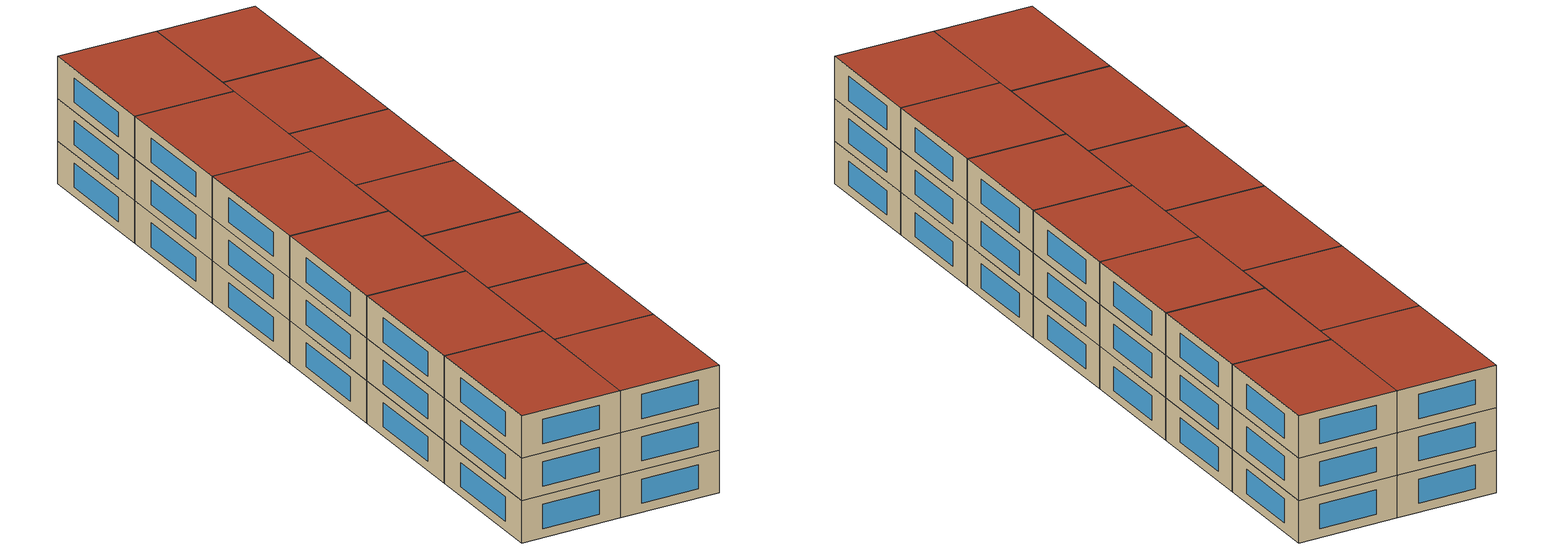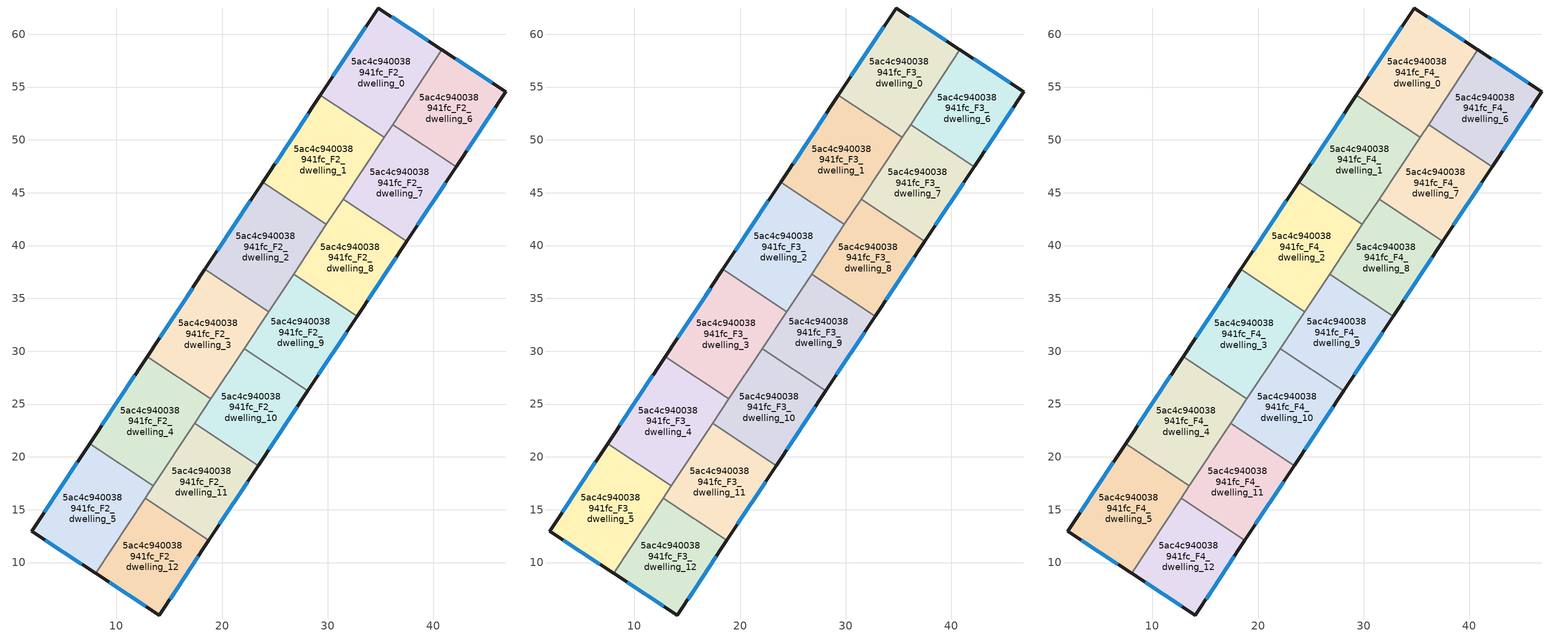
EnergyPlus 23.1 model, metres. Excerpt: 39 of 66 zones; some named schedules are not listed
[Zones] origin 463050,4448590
5ac4c940038941fc_F2_dwelling_0
 floor to 5ac4c940038941fc_F1_dwelling_0 (EU_floor_Construction): 40.8,58.51 35.33,50.25 29.3,54.24 34.76,62.48 z6
 wall outside (EU_wall_Construction): 40.8,58.51 34.76,62.48 29.3,54.24 z6:9
 wall to 5ac4c940038941fc_F2_dwelling_1 (EU_wall_Construction): 29.3,54.24 35.33,50.25 z6:9
 wall to 5ac4c940038941fc_F2_dwelling_6 (EU_wall_Construction): 36.13,51.45 40.8,58.51 z6:9
 wall to 5ac4c940038941fc_F2_dwelling_7 (EU_wall_Construction): 35.33,50.25 36.13,51.45 z6:9
 window (EU_Window_Construction): 33.59,60.71 30.47,56 / 39.51,59.36 36.05,61.63 z6.64:8.36
5ac4c940038941fc_F2_dwelling_1
 floor to 5ac4c940038941fc_F1_dwelling_1 (EU_floor_Construction): 35.33,50.25 29.87,42 23.84,45.99 29.3,54.24 z6
 wall outside (EU_wall_Construction): 29.3,54.24 23.84,45.99 z6:9
 wall to 5ac4c940038941fc_F2_dwelling_2 (EU_wall_Construction): 23.84,45.99 29.87,42 z6:9
 wall to 5ac4c940038941fc_F2_dwelling_7 (EU_wall_Construction): 31.45,44.38 35.33,50.25 z6:9
 wall to 5ac4c940038941fc_F2_dwelling_8 (EU_wall_Construction): 29.87,42 31.45,44.38 z6:9
 window (EU_Window_Construction): 28.13,52.47 25.01,47.76 z6.64:8.36
5ac4c940038941fc_F2_dwelling_10
 floor to 5ac4c940038941fc_F1_dwelling_10 (EU_floor_Construction): 28.11,26.24 23.43,19.17 17.4,23.16 22.08,30.23 z6
 wall outside (EU_wall_Construction): 23.43,19.17 28.11,26.24 z6:9
 wall to 5ac4c940038941fc_F2_dwelling_9 (EU_wall_Construction): 28.11,26.24 22.08,30.23 z6:9
 wall to 5ac4c940038941fc_F2_dwelling_11 (EU_wall_Construction): 17.4,23.16 23.43,19.17 z6:9
 wall to 5ac4c940038941fc_F2_dwelling_3 (EU_wall_Construction): 22.08,30.23 18.95,25.5 z6:9
 wall to 5ac4c940038941fc_F2_dwelling_4 (EU_wall_Construction): 18.95,25.5 17.4,23.16 z6:9
 window (EU_Window_Construction): 24.43,20.68 27.11,24.73 z6.64:8.36
5ac4c940038941fc_F2_dwelling_11
 floor to 5ac4c940038941fc_F1_dwelling_11 (EU_floor_Construction): 23.43,19.17 18.75,12.1 12.72,16.09 17.4,23.16 z6
 wall outside (EU_wall_Construction): 18.75,12.1 23.43,19.17 z6:9
 wall to 5ac4c940038941fc_F2_dwelling_12 (EU_wall_Construction): 12.72,16.09 18.75,12.1 z6:9
 wall to 5ac4c940038941fc_F2_dwelling_4 (EU_wall_Construction): 17.4,23.16 13.48,17.25 z6:9
 wall to 5ac4c940038941fc_F2_dwelling_5 (EU_wall_Construction): 13.48,17.25 12.72,16.09 z6:9
 window (EU_Window_Construction): 19.75,13.61 22.43,17.65 z6.64:8.36
5ac4c940038941fc_F2_dwelling_12
 floor to 5ac4c940038941fc_F1_dwelling_12 (EU_floor_Construction): 18.75,12.1 14.08,5.04 8.03,9.01 12.72,16.09 z6
 wall outside (EU_wall_Construction): 8.03,9.01 14.08,5.04 18.75,12.1 z6:9
 wall to 5ac4c940038941fc_F2_dwelling_5 (EU_wall_Construction): 12.72,16.09 8.03,9.01 z6:9
 window (EU_Window_Construction): 15.08,6.55 17.75,10.58 / 9.33,8.16 12.78,5.89 z6.64:8.36
5ac4c940038941fc_F2_dwelling_2
 floor to 5ac4c940038941fc_F1_dwelling_2 (EU_floor_Construction): 29.87,42 24.41,33.75 18.38,37.74 23.84,45.99 z6
 wall outside (EU_wall_Construction): 23.84,45.99 18.38,37.74 z6:9
 wall to 5ac4c940038941fc_F2_dwelling_3 (EU_wall_Construction): 18.38,37.74 24.41,33.75 z6:9
 wall to 5ac4c940038941fc_F2_dwelling_8 (EU_wall_Construction): 26.76,37.3 29.87,42 z6:9
 wall to 5ac4c940038941fc_F2_dwelling_9 (EU_wall_Construction): 24.41,33.75 26.76,37.3 z6:9
 window (EU_Window_Construction): 22.67,44.22 19.55,39.51 z6.64:8.36
5ac4c940038941fc_F2_dwelling_3
 floor to 5ac4c940038941fc_F1_dwelling_3 (EU_floor_Construction): 24.41,33.75 18.95,25.5 12.92,29.49 18.38,37.74 z6
 wall outside (EU_wall_Construction): 18.38,37.74 12.92,29.49 z6:9
 wall to 5ac4c940038941fc_F2_dwelling_4 (EU_wall_Construction): 12.92,29.49 18.95,25.5 z6:9
 wall to 5ac4c940038941fc_F2_dwelling_9 (EU_wall_Construction): 22.08,30.23 24.41,33.75 z6:9
 window (EU_Window_Construction): 17.21,35.97 14.09,31.26 z6.64:8.36
5ac4c940038941fc_F2_dwelling_4
 floor to 5ac4c940038941fc_F1_dwelling_4 (EU_floor_Construction): 18.95,25.5 13.48,17.25 7.45,21.24 12.92,29.49 z6
 wall outside (EU_wall_Construction): 12.92,29.49 7.45,21.24 z6:9
 wall to 5ac4c940038941fc_F2_dwelling_5 (EU_wall_Construction): 7.45,21.24 13.48,17.25 z6:9
 window (EU_Window_Construction): 11.75,27.72 8.62,23.01 z6.64:8.36
5ac4c940038941fc_F2_dwelling_5
 floor to 5ac4c940038941fc_F1_dwelling_5 (EU_floor_Construction): 13.48,17.25 8.03,9.01 1.98,12.98 7.45,21.24 z6
 wall outside (EU_wall_Construction): 7.45,21.24 1.98,12.98 8.03,9.01 z6:9
 window (EU_Window_Construction): 3.28,12.13 6.74,9.86 / 6.28,19.47 3.16,14.75 z6.64:8.36
5ac4c940038941fc_F2_dwelling_6
 floor to 5ac4c940038941fc_F1_dwelling_6 (EU_floor_Construction): 46.85,54.54 42.16,47.46 36.13,51.45 40.8,58.51 z6
 wall outside (EU_wall_Construction): 42.16,47.46 46.85,54.54 40.8,58.51 z6:9
 wall to 5ac4c940038941fc_F2_dwelling_7 (EU_wall_Construction): 36.13,51.45 42.16,47.46 z6:9
 window (EU_Window_Construction): 45.55,55.39 42.1,57.66 / 43.16,48.97 45.84,53.02 z6.64:8.36
5ac4c940038941fc_F2_dwelling_7
 floor to 5ac4c940038941fc_F1_dwelling_7 (EU_floor_Construction): 42.16,47.46 37.48,40.38 31.45,44.38 36.13,51.45 z6
 wall outside (EU_wall_Construction): 37.48,40.38 42.16,47.46 z6:9
 wall to 5ac4c940038941fc_F2_dwelling_8 (EU_wall_Construction): 31.45,44.38 37.48,40.38 z6:9
 window (EU_Window_Construction): 38.48,41.9 41.16,45.94 z6.64:8.36
5ac4c940038941fc_F2_dwelling_8
 floor to 5ac4c940038941fc_F1_dwelling_8 (EU_floor_Construction): 37.48,40.38 32.79,33.31 26.76,37.3 31.45,44.38 z6
 wall outside (EU_wall_Construction): 32.79,33.31 37.48,40.38 z6:9
 wall to 5ac4c940038941fc_F2_dwelling_9 (EU_wall_Construction): 26.76,37.3 32.79,33.31 z6:9
 window (EU_Window_Construction): 33.8,34.83 36.47,38.87 z6.64:8.36
5ac4c940038941fc_F2_dwelling_9
 floor to 5ac4c940038941fc_F1_dwelling_9 (EU_floor_Construction): 32.79,33.31 28.11,26.24 22.08,30.23 26.76,37.3 z6
 wall outside (EU_wall_Construction): 28.11,26.24 32.79,33.31 z6:9
 window (EU_Window_Construction): 29.12,27.75 31.79,31.8 z6.64:8.36
5ac4c940038941fc_F3_dwelling_0
 floor to 5ac4c940038941fc_F2_dwelling_0 (EU_floor_Construction): 40.8,58.51 35.33,50.25 29.3,54.24 34.76,62.48 z9
 wall outside (EU_wall_Construction): 40.8,58.51 34.76,62.48 29.3,54.24 z9:12
 wall to 5ac4c940038941fc_F3_dwelling_1 (EU_wall_Construction): 29.3,54.24 35.33,50.25 z9:12
 wall to 5ac4c940038941fc_F3_dwelling_6 (EU_wall_Construction): 36.13,51.45 40.8,58.51 z9:12
 wall to 5ac4c940038941fc_F3_dwelling_7 (EU_wall_Construction): 35.33,50.25 36.13,51.45 z9:12
 window (EU_Window_Construction): 33.59,60.71 30.47,56 / 39.51,59.36 36.05,61.63 z9.64:11.36
5ac4c940038941fc_F3_dwelling_1
 floor to 5ac4c940038941fc_F2_dwelling_1 (EU_floor_Construction): 35.33,50.25 29.87,42 23.84,45.99 29.3,54.24 z9
 wall outside (EU_wall_Construction): 29.3,54.24 23.84,45.99 z9:12
 wall to 5ac4c940038941fc_F3_dwelling_2 (EU_wall_Construction): 23.84,45.99 29.87,42 z9:12
 wall to 5ac4c940038941fc_F3_dwelling_7 (EU_wall_Construction): 31.45,44.38 35.33,50.25 z9:12
 wall to 5ac4c940038941fc_F3_dwelling_8 (EU_wall_Construction): 29.87,42 31.45,44.38 z9:12
 window (EU_Window_Construction): 28.13,52.47 25.01,47.76 z9.64:11.36
5ac4c940038941fc_F3_dwelling_10
 floor to 5ac4c940038941fc_F2_dwelling_10 (EU_floor_Construction): 28.11,26.24 23.43,19.17 17.4,23.16 22.08,30.23 z9
 wall outside (EU_wall_Construction): 23.43,19.17 28.11,26.24 z9:12
 wall to 5ac4c940038941fc_F3_dwelling_9 (EU_wall_Construction): 28.11,26.24 22.08,30.23 z9:12
 wall to 5ac4c940038941fc_F3_dwelling_11 (EU_wall_Construction): 17.4,23.16 23.43,19.17 z9:12
 wall to 5ac4c940038941fc_F3_dwelling_3 (EU_wall_Construction): 22.08,30.23 18.95,25.5 z9:12
 wall to 5ac4c940038941fc_F3_dwelling_4 (EU_wall_Construction): 18.95,25.5 17.4,23.16 z9:12
 window (EU_Window_Construction): 24.43,20.68 27.11,24.73 z9.64:11.36
5ac4c940038941fc_F3_dwelling_11
 floor to 5ac4c940038941fc_F2_dwelling_11 (EU_floor_Construction): 23.43,19.17 18.75,12.1 12.72,16.09 17.4,23.16 z9
 wall outside (EU_wall_Construction): 18.75,12.1 23.43,19.17 z9:12
 wall to 5ac4c940038941fc_F3_dwelling_12 (EU_wall_Construction): 12.72,16.09 18.75,12.1 z9:12
 wall to 5ac4c940038941fc_F3_dwelling_4 (EU_wall_Construction): 17.4,23.16 13.48,17.25 z9:12
 wall to 5ac4c940038941fc_F3_dwelling_5 (EU_wall_Construction): 13.48,17.25 12.72,16.09 z9:12
 window (EU_Window_Construction): 19.75,13.61 22.43,17.65 z9.64:11.36
5ac4c940038941fc_F3_dwelling_12
 floor to 5ac4c940038941fc_F2_dwelling_12 (EU_floor_Construction): 18.75,12.1 14.08,5.04 8.03,9.01 12.72,16.09 z9
 wall outside (EU_wall_Construction): 8.03,9.01 14.08,5.04 18.75,12.1 z9:12
 wall to 5ac4c940038941fc_F3_dwelling_5 (EU_wall_Construction): 12.72,16.09 8.03,9.01 z9:12
 window (EU_Window_Construction): 15.08,6.55 17.75,10.58 / 9.33,8.16 12.78,5.89 z9.64:11.36
5ac4c940038941fc_F3_dwelling_2
 floor to 5ac4c940038941fc_F2_dwelling_2 (EU_floor_Construction): 29.87,42 24.41,33.75 18.38,37.74 23.84,45.99 z9
 wall outside (EU_wall_Construction): 23.84,45.99 18.38,37.74 z9:12
 wall to 5ac4c940038941fc_F3_dwelling_3 (EU_wall_Construction): 18.38,37.74 24.41,33.75 z9:12
 wall to 5ac4c940038941fc_F3_dwelling_8 (EU_wall_Construction): 26.76,37.3 29.87,42 z9:12
 wall to 5ac4c940038941fc_F3_dwelling_9 (EU_wall_Construction): 24.41,33.75 26.76,37.3 z9:12
 window (EU_Window_Construction): 22.67,44.22 19.55,39.51 z9.64:11.36
5ac4c940038941fc_F3_dwelling_3
 floor to 5ac4c940038941fc_F2_dwelling_3 (EU_floor_Construction): 24.41,33.75 18.95,25.5 12.92,29.49 18.38,37.74 z9
 wall outside (EU_wall_Construction): 18.38,37.74 12.92,29.49 z9:12
 wall to 5ac4c940038941fc_F3_dwelling_4 (EU_wall_Construction): 12.92,29.49 18.95,25.5 z9:12
 wall to 5ac4c940038941fc_F3_dwelling_9 (EU_wall_Construction): 22.08,30.23 24.41,33.75 z9:12
 window (EU_Window_Construction): 17.21,35.97 14.09,31.26 z9.64:11.36
5ac4c940038941fc_F3_dwelling_4
 floor to 5ac4c940038941fc_F2_dwelling_4 (EU_floor_Construction): 18.95,25.5 13.48,17.25 7.45,21.24 12.92,29.49 z9
 wall outside (EU_wall_Construction): 12.92,29.49 7.45,21.24 z9:12
 wall to 5ac4c940038941fc_F3_dwelling_5 (EU_wall_Construction): 7.45,21.24 13.48,17.25 z9:12
 window (EU_Window_Construction): 11.75,27.72 8.62,23.01 z9.64:11.36
5ac4c940038941fc_F3_dwelling_5
 floor to 5ac4c940038941fc_F2_dwelling_5 (EU_floor_Construction): 13.48,17.25 8.03,9.01 1.98,12.98 7.45,21.24 z9
 wall outside (EU_wall_Construction): 7.45,21.24 1.98,12.98 8.03,9.01 z9:12
 window (EU_Window_Construction): 3.28,12.13 6.74,9.86 / 6.28,19.47 3.16,14.75 z9.64:11.36
5ac4c940038941fc_F3_dwelling_6
 floor to 5ac4c940038941fc_F2_dwelling_6 (EU_floor_Construction): 46.85,54.54 42.16,47.46 36.13,51.45 40.8,58.51 z9
 wall outside (EU_wall_Construction): 42.16,47.46 46.85,54.54 40.8,58.51 z9:12
 wall to 5ac4c940038941fc_F3_dwelling_7 (EU_wall_Construction): 36.13,51.45 42.16,47.46 z9:12
 window (EU_Window_Construction): 45.55,55.39 42.1,57.66 / 43.16,48.97 45.84,53.02 z9.64:11.36
5ac4c940038941fc_F3_dwelling_7
 floor to 5ac4c940038941fc_F2_dwelling_7 (EU_floor_Construction): 42.16,47.46 37.48,40.38 31.45,44.38 36.13,51.45 z9
 wall outside (EU_wall_Construction): 37.48,40.38 42.16,47.46 z9:12
 wall to 5ac4c940038941fc_F3_dwelling_8 (EU_wall_Construction): 31.45,44.38 37.48,40.38 z9:12
 window (EU_Window_Construction): 38.48,41.9 41.16,45.94 z9.64:11.36
5ac4c940038941fc_F3_dwelling_8
 floor to 5ac4c940038941fc_F2_dwelling_8 (EU_floor_Construction): 37.48,40.38 32.79,33.31 26.76,37.3 31.45,44.38 z9
 wall outside (EU_wall_Construction): 32.79,33.31 37.48,40.38 z9:12
 wall to 5ac4c940038941fc_F3_dwelling_9 (EU_wall_Construction): 26.76,37.3 32.79,33.31 z9:12
 window (EU_Window_Construction): 33.8,34.83 36.47,38.87 z9.64:11.36
5ac4c940038941fc_F3_dwelling_9
 floor to 5ac4c940038941fc_F2_dwelling_9 (EU_floor_Construction): 32.79,33.31 28.11,26.24 22.08,30.23 26.76,37.3 z9
 wall outside (EU_wall_Construction): 28.11,26.24 32.79,33.31 z9:12
 window (EU_Window_Construction): 29.12,27.75 31.79,31.8 z9.64:11.36
5ac4c940038941fc_F4_dwelling_0
 floor to 5ac4c940038941fc_F3_dwelling_0 (EU_floor_Construction): 40.8,58.51 35.33,50.25 29.3,54.24 34.76,62.48 z12
 wall outside (EU_wall_Construction): 40.8,58.51 34.76,62.48 29.3,54.24 z12:15
 wall to 5ac4c940038941fc_F4_dwelling_1 (EU_wall_Construction): 29.3,54.24 35.33,50.25 z12:15
 wall to 5ac4c940038941fc_F4_dwelling_6 (EU_wall_Construction): 36.13,51.45 40.8,58.51 z12:15
 wall to 5ac4c940038941fc_F4_dwelling_7 (EU_wall_Construction): 35.33,50.25 36.13,51.45 z12:15
 window (EU_Window_Construction): 33.59,60.71 30.47,56 / 39.51,59.36 36.05,61.63 z12.64:14.36
 roof outside (EU_roof_Construction): 35.33,50.25 40.8,58.51 34.76,62.48 29.3,54.24 z15
5ac4c940038941fc_F4_dwelling_1
 floor to 5ac4c940038941fc_F3_dwelling_1 (EU_floor_Construction): 35.33,50.25 29.87,42 23.84,45.99 29.3,54.24 z12
 wall outside (EU_wall_Construction): 29.3,54.24 23.84,45.99 z12:15
 wall to 5ac4c940038941fc_F4_dwelling_2 (EU_wall_Construction): 23.84,45.99 29.87,42 z12:15
 wall to 5ac4c940038941fc_F4_dwelling_7 (EU_wall_Construction): 31.45,44.38 35.33,50.25 z12:15
 wall to 5ac4c940038941fc_F4_dwelling_8 (EU_wall_Construction): 29.87,42 31.45,44.38 z12:15
 window (EU_Window_Construction): 28.13,52.47 25.01,47.76 z12.64:14.36
 roof outside (EU_roof_Construction): 29.87,42 35.33,50.25 29.3,54.24 23.84,45.99 z15
5ac4c940038941fc_F4_dwelling_10
 floor to 5ac4c940038941fc_F3_dwelling_10 (EU_floor_Construction): 28.11,26.24 23.43,19.17 17.4,23.16 22.08,30.23 z12
 wall outside (EU_wall_Construction): 23.43,19.17 28.11,26.24 z12:15
 wall to 5ac4c940038941fc_F4_dwelling_9 (EU_wall_Construction): 28.11,26.24 22.08,30.23 z12:15
 wall to 5ac4c940038941fc_F4_dwelling_11 (EU_wall_Construction): 17.4,23.16 23.43,19.17 z12:15
 wall to 5ac4c940038941fc_F4_dwelling_3 (EU_wall_Construction): 22.08,30.23 18.95,25.5 z12:15
 wall to 5ac4c940038941fc_F4_dwelling_4 (EU_wall_Construction): 18.95,25.5 17.4,23.16 z12:15
 window (EU_Window_Construction): 24.43,20.68 27.11,24.73 z12.64:14.36
 roof outside (EU_roof_Construction): 23.43,19.17 28.11,26.24 22.08,30.23 17.4,23.16 z15
5ac4c940038941fc_F4_dwelling_11
 floor to 5ac4c940038941fc_F3_dwelling_11 (EU_floor_Construction): 23.43,19.17 18.75,12.1 12.72,16.09 17.4,23.16 z12
 wall outside (EU_wall_Construction): 18.75,12.1 23.43,19.17 z12:15
 wall to 5ac4c940038941fc_F4_dwelling_12 (EU_wall_Construction): 12.72,16.09 18.75,12.1 z12:15
 wall to 5ac4c940038941fc_F4_dwelling_4 (EU_wall_Construction): 17.4,23.16 13.48,17.25 z12:15
 wall to 5ac4c940038941fc_F4_dwelling_5 (EU_wall_Construction): 13.48,17.25 12.72,16.09 z12:15
 window (EU_Window_Construction): 19.75,13.61 22.43,17.65 z12.64:14.36
 roof outside (EU_roof_Construction): 18.75,12.1 23.43,19.17 17.4,23.16 12.72,16.09 z15
5ac4c940038941fc_F4_dwelling_12
 floor to 5ac4c940038941fc_F3_dwelling_12 (EU_floor_Construction): 18.75,12.1 14.08,5.04 8.03,9.01 12.72,16.09 z12
 wall outside (EU_wall_Construction): 8.03,9.01 14.08,5.04 18.75,12.1 z12:15
 wall to 5ac4c940038941fc_F4_dwelling_5 (EU_wall_Construction): 12.72,16.09 8.03,9.01 z12:15
 window (EU_Window_Construction): 15.08,6.55 17.75,10.58 / 9.33,8.16 12.78,5.89 z12.64:14.36
 roof outside (EU_roof_Construction): 14.08,5.04 18.75,12.1 12.72,16.09 8.03,9.01 z15
5ac4c940038941fc_F4_dwelling_2
 floor to 5ac4c940038941fc_F3_dwelling_2 (EU_floor_Construction): 29.87,42 24.41,33.75 18.38,37.74 23.84,45.99 z12
 wall outside (EU_wall_Construction): 23.84,45.99 18.38,37.74 z12:15
 wall to 5ac4c940038941fc_F4_dwelling_3 (EU_wall_Construction): 18.38,37.74 24.41,33.75 z12:15
 wall to 5ac4c940038941fc_F4_dwelling_8 (EU_wall_Construction): 26.76,37.3 29.87,42 z12:15
 wall to 5ac4c940038941fc_F4_dwelling_9 (EU_wall_Construction): 24.41,33.75 26.76,37.3 z12:15
 window (EU_Window_Construction): 22.67,44.22 19.55,39.51 z12.64:14.36
 roof outside (EU_roof_Construction): 24.41,33.75 29.87,42 23.84,45.99 18.38,37.74 z15
5ac4c940038941fc_F4_dwelling_3
 floor to 5ac4c940038941fc_F3_dwelling_3 (EU_floor_Construction): 24.41,33.75 18.95,25.5 12.92,29.49 18.38,37.74 z12
 wall outside (EU_wall_Construction): 18.38,37.74 12.92,29.49 z12:15
 wall to 5ac4c940038941fc_F4_dwelling_4 (EU_wall_Construction): 12.92,29.49 18.95,25.5 z12:15
 wall to 5ac4c940038941fc_F4_dwelling_9 (EU_wall_Construction): 22.08,30.23 24.41,33.75 z12:15
 window (EU_Window_Construction): 17.21,35.97 14.09,31.26 z12.64:14.36
 roof outside (EU_roof_Construction): 18.95,25.5 24.41,33.75 18.38,37.74 12.92,29.49 z15
5ac4c940038941fc_F4_dwelling_4
 floor to 5ac4c940038941fc_F3_dwelling_4 (EU_floor_Construction): 18.95,25.5 13.48,17.25 7.45,21.24 12.92,29.49 z12
 wall outside (EU_wall_Construction): 12.92,29.49 7.45,21.24 z12:15
 wall to 5ac4c940038941fc_F4_dwelling_5 (EU_wall_Construction): 7.45,21.24 13.48,17.25 z12:15
 window (EU_Window_Construction): 11.75,27.72 8.62,23.01 z12.64:14.36
 roof outside (EU_roof_Construction): 13.48,17.25 18.95,25.5 12.92,29.49 7.45,21.24 z15
5ac4c940038941fc_F4_dwelling_5
 floor to 5ac4c940038941fc_F3_dwelling_5 (EU_floor_Construction): 13.48,17.25 8.03,9.01 1.98,12.98 7.45,21.24 z12
 wall outside (EU_wall_Construction): 7.45,21.24 1.98,12.98 8.03,9.01 z12:15
 window (EU_Window_Construction): 3.28,12.13 6.74,9.86 / 6.28,19.47 3.16,14.75 z12.64:14.36
 roof outside (EU_roof_Construction): 8.03,9.01 13.48,17.25 7.45,21.24 1.98,12.98 z15
5ac4c940038941fc_F4_dwelling_6
 floor to 5ac4c940038941fc_F3_dwelling_6 (EU_floor_Construction): 46.85,54.54 42.16,47.46 36.13,51.45 40.8,58.51 z12
 wall outside (EU_wall_Construction): 42.16,47.46 46.85,54.54 40.8,58.51 z12:15
 wall to 5ac4c940038941fc_F4_dwelling_7 (EU_wall_Construction): 36.13,51.45 42.16,47.46 z12:15
 window (EU_Window_Construction): 45.55,55.39 42.1,57.66 / 43.16,48.97 45.84,53.02 z12.64:14.36
 roof outside (EU_roof_Construction): 42.16,47.46 46.85,54.54 40.8,58.51 36.13,51.45 z15
5ac4c940038941fc_F4_dwelling_7
 floor to 5ac4c940038941fc_F3_dwelling_7 (EU_floor_Construction): 42.16,47.46 37.48,40.38 31.45,44.38 36.13,51.45 z12
 wall outside (EU_wall_Construction): 37.48,40.38 42.16,47.46 z12:15
 wall to 5ac4c940038941fc_F4_dwelling_8 (EU_wall_Construction): 31.45,44.38 37.48,40.38 z12:15
 window (EU_Window_Construction): 38.48,41.9 41.16,45.94 z12.64:14.36
 roof outside (EU_roof_Construction): 37.48,40.38 42.16,47.46 36.13,51.45 31.45,44.38 z15
5ac4c940038941fc_F4_dwelling_8
 floor to 5ac4c940038941fc_F3_dwelling_8 (EU_floor_Construction): 37.48,40.38 32.79,33.31 26.76,37.3 31.45,44.38 z12
 wall outside (EU_wall_Construction): 32.79,33.31 37.48,40.38 z12:15
 wall to 5ac4c940038941fc_F4_dwelling_9 (EU_wall_Construction): 26.76,37.3 32.79,33.31 z12:15
 window (EU_Window_Construction): 33.8,34.83 36.47,38.87 z12.64:14.36
 roof outside (EU_roof_Construction): 32.79,33.31 37.48,40.38 31.45,44.38 26.76,37.3 z15
5ac4c940038941fc_F4_dwelling_9
 floor to 5ac4c940038941fc_F3_dwelling_9 (EU_floor_Construction): 32.79,33.31 28.11,26.24 22.08,30.23 26.76,37.3 z12
 wall outside (EU_wall_Construction): 28.11,26.24 32.79,33.31 z12:15
 window (EU_Window_Construction): 29.12,27.75 31.79,31.8 z12.64:14.36
 roof outside (EU_roof_Construction): 28.11,26.24 32.79,33.31 26.76,37.3 22.08,30.23 z15
[Building]
EU S2 Campaign: North Axis=0; Terrain=City; Solar Distribution=FullExterior
[Site:Location]
Yerevan-Zvartnots.Intl.AP: Latitude=40.15; Longitude=44.383; Time Zone=4; Elevation=854
[SizingPeriod:WeatherFileDays]
AnnualSizingPeriod: Begin Month=1; Begin Day of Month=1; End Month=12; End Day of Month=31; Day of Week for Start Day=Monday; Use Weather File Daylight Saving Period=No; Use Weather File Rain and Snow Indicators=No
[MATERIAL]
EU_InternalMass_Material: Roughness=MediumRough; Thickness=0.1; Conductivity=1; Density=1800; Specific Heat=900; Thermal Absorptance=0.9; Solar Absorptance=0.7; Visible Absorptance=0.7
[MATERIAL:NOMASS] Roughness=MediumRough; Thermal Absorptance=0.9; Solar Absorptance=0.7; Visible Absorptance=0.7
Name | Thermal Resistance
EU_wall_NoMass | 1.05043
EU_roof_NoMass | 1.45357
EU_floor_NoMass | 0.478065
[WINDOWMATERIAL:SIMPLEGLAZINGSYSTEM]
EU_Window_SimpleGlazing: UFactor=2.5566; Solar Heat Gain Coefficient=0.75; Visible Transmittance=0.75
[CONSTRUCTION]
EU_wall_Construction: EU_wall_NoMass
EU_roof_Construction: EU_roof_NoMass
EU_floor_Construction: EU_floor_NoMass
EU_Window_Construction: EU_Window_SimpleGlazing
EU_InternalMass_Construction: EU_InternalMass_Material
[ZONE] Type=1; Multiplier=1; Ceiling Height=autocalculate; Floor Area=autocalculate; Part of Total Floor Area=Yes
Name | Volume
5ac4c940038941fc_F2_dwelling_0; 5ac4c940038941fc_F3_dwelling_0; 5ac4c940038941fc_F4_dwelling_0; 5ac4c940038941fc_F2_dwelling_1; 5ac4c940038941fc_F3_dwelling_1; 5ac4c940038941fc_F4_dwelling_1; 5ac4c940038941fc_F2_dwelling_4; 5ac4c940038941fc_F3_dwelling_4; 5ac4c940038941fc_F4_dwelling_4 | 214.68
5ac4c940038941fc_F2_dwelling_10; 5ac4c940038941fc_F3_dwelling_10; 5ac4c940038941fc_F4_dwelling_10 | 184.028
5ac4c940038941fc_F2_dwelling_11; 5ac4c940038941fc_F3_dwelling_11; 5ac4c940038941fc_F4_dwelling_11 | 184.026
5ac4c940038941fc_F2_dwelling_12; 5ac4c940038941fc_F3_dwelling_12; 5ac4c940038941fc_F4_dwelling_12; 5ac4c940038941fc_F2_dwelling_7; 5ac4c940038941fc_F3_dwelling_7; 5ac4c940038941fc_F4_dwelling_7 | 184.027
5ac4c940038941fc_F2_dwelling_2; 5ac4c940038941fc_F3_dwelling_2; 5ac4c940038941fc_F4_dwelling_2 | 214.681
5ac4c940038941fc_F2_dwelling_3; 5ac4c940038941fc_F3_dwelling_3; 5ac4c940038941fc_F4_dwelling_3 | 214.668
5ac4c940038941fc_F2_dwelling_5; 5ac4c940038941fc_F3_dwelling_5; 5ac4c940038941fc_F4_dwelling_5 | 214.679
5ac4c940038941fc_F2_dwelling_6; 5ac4c940038941fc_F3_dwelling_6; 5ac4c940038941fc_F4_dwelling_6 | 184.004
5ac4c940038941fc_F2_dwelling_8; 5ac4c940038941fc_F3_dwelling_8; 5ac4c940038941fc_F4_dwelling_8 | 184.021
5ac4c940038941fc_F2_dwelling_9; 5ac4c940038941fc_F3_dwelling_9; 5ac4c940038941fc_F4_dwelling_9 | 184.046
[INTERNALMASS] Construction=EU_InternalMass_Construction
Name | Zone or ZoneList | Surface Area
5ac4c940038941fc_F2_dwelling_0_EU_InternalMass | 5ac4c940038941fc_F2_dwelling_0 | 71.5599
5ac4c940038941fc_F2_dwelling_1_EU_InternalMass | 5ac4c940038941fc_F2_dwelling_1 | 71.5601
5ac4c940038941fc_F2_dwelling_2_EU_InternalMass | 5ac4c940038941fc_F2_dwelling_2 | 71.5601
5ac4c940038941fc_F2_dwelling_3_EU_InternalMass | 5ac4c940038941fc_F2_dwelling_3 | 71.5561
5ac4c940038941fc_F2_dwelling_4_EU_InternalMass | 5ac4c940038941fc_F2_dwelling_4 | 71.5601
5ac4c940038941fc_F2_dwelling_5_EU_InternalMass | 5ac4c940038941fc_F2_dwelling_5 | 71.5599
5ac4c940038941fc_F2_dwelling_6_EU_InternalMass | 5ac4c940038941fc_F2_dwelling_6 | 61.3346
5ac4c940038941fc_F2_dwelling_7_EU_InternalMass | 5ac4c940038941fc_F2_dwelling_7 | 61.3425
5ac4c940038941fc_F2_dwelling_8_EU_InternalMass | 5ac4c940038941fc_F2_dwelling_8 | 61.3404
5ac4c940038941fc_F2_dwelling_9_EU_InternalMass | 5ac4c940038941fc_F2_dwelling_9 | 61.3487
5ac4c940038941fc_F2_dwelling_10_EU_InternalMass | 5ac4c940038941fc_F2_dwelling_10 | 61.3426
5ac4c940038941fc_F2_dwelling_11_EU_InternalMass | 5ac4c940038941fc_F2_dwelling_11 | 61.342
5ac4c940038941fc_F2_dwelling_12_EU_InternalMass | 5ac4c940038941fc_F2_dwelling_12 | 61.3422
5ac4c940038941fc_F3_dwelling_0_EU_InternalMass | 5ac4c940038941fc_F3_dwelling_0 | 71.5599
5ac4c940038941fc_F3_dwelling_1_EU_InternalMass | 5ac4c940038941fc_F3_dwelling_1 | 71.5601
5ac4c940038941fc_F3_dwelling_2_EU_InternalMass | 5ac4c940038941fc_F3_dwelling_2 | 71.5601
5ac4c940038941fc_F3_dwelling_3_EU_InternalMass | 5ac4c940038941fc_F3_dwelling_3 | 71.5561
5ac4c940038941fc_F3_dwelling_4_EU_InternalMass | 5ac4c940038941fc_F3_dwelling_4 | 71.5601
5ac4c940038941fc_F3_dwelling_5_EU_InternalMass | 5ac4c940038941fc_F3_dwelling_5 | 71.5599
5ac4c940038941fc_F3_dwelling_6_EU_InternalMass | 5ac4c940038941fc_F3_dwelling_6 | 61.3346
5ac4c940038941fc_F3_dwelling_7_EU_InternalMass | 5ac4c940038941fc_F3_dwelling_7 | 61.3425
5ac4c940038941fc_F3_dwelling_8_EU_InternalMass | 5ac4c940038941fc_F3_dwelling_8 | 61.3404
5ac4c940038941fc_F3_dwelling_9_EU_InternalMass | 5ac4c940038941fc_F3_dwelling_9 | 61.3487
5ac4c940038941fc_F3_dwelling_10_EU_InternalMass | 5ac4c940038941fc_F3_dwelling_10 | 61.3426
5ac4c940038941fc_F3_dwelling_11_EU_InternalMass | 5ac4c940038941fc_F3_dwelling_11 | 61.342
5ac4c940038941fc_F3_dwelling_12_EU_InternalMass | 5ac4c940038941fc_F3_dwelling_12 | 61.3422
5ac4c940038941fc_F4_dwelling_0_EU_InternalMass | 5ac4c940038941fc_F4_dwelling_0 | 71.5599
5ac4c940038941fc_F4_dwelling_1_EU_InternalMass | 5ac4c940038941fc_F4_dwelling_1 | 71.5601
5ac4c940038941fc_F4_dwelling_2_EU_InternalMass | 5ac4c940038941fc_F4_dwelling_2 | 71.5601
5ac4c940038941fc_F4_dwelling_3_EU_InternalMass | 5ac4c940038941fc_F4_dwelling_3 | 71.5561
5ac4c940038941fc_F4_dwelling_4_EU_InternalMass | 5ac4c940038941fc_F4_dwelling_4 | 71.5601
5ac4c940038941fc_F4_dwelling_5_EU_InternalMass | 5ac4c940038941fc_F4_dwelling_5 | 71.5599
5ac4c940038941fc_F4_dwelling_6_EU_InternalMass | 5ac4c940038941fc_F4_dwelling_6 | 61.3346
5ac4c940038941fc_F4_dwelling_7_EU_InternalMass | 5ac4c940038941fc_F4_dwelling_7 | 61.3425
5ac4c940038941fc_F4_dwelling_8_EU_InternalMass | 5ac4c940038941fc_F4_dwelling_8 | 61.3404
5ac4c940038941fc_F4_dwelling_9_EU_InternalMass | 5ac4c940038941fc_F4_dwelling_9 | 61.3487
5ac4c940038941fc_F4_dwelling_10_EU_InternalMass | 5ac4c940038941fc_F4_dwelling_10 | 61.3426
5ac4c940038941fc_F4_dwelling_11_EU_InternalMass | 5ac4c940038941fc_F4_dwelling_11 | 61.342
5ac4c940038941fc_F4_dwelling_12_EU_InternalMass | 5ac4c940038941fc_F4_dwelling_12 | 61.3422
[OTHEREQUIPMENT] Fuel Type=Electricity; Design Level Calculation Method=Watts/Area; Power per Zone Floor Area=1; Fraction Latent=0; Fraction Radiant=0; Fraction Lost=0; Carbon Dioxide Generation Rate=0; EndUse Subcategory=EU_Step8_InternalGains
Name | Zone or ZoneList or Space or SpaceList | Schedule
EU_Step8_InternalGain_5ac4c940038941fc_F2_dwelling_0_f000 | 5ac4c940038941fc_F2_dwelling_0 | EU_Step8_GainSchedule_5ac4c940038941fc_F2_dwelling_0_f000
EU_Step8_InternalGain_5ac4c940038941fc_F2_dwelling_1_f000 | 5ac4c940038941fc_F2_dwelling_1 | EU_Step8_GainSchedule_5ac4c940038941fc_F2_dwelling_1_f000
EU_Step8_InternalGain_5ac4c940038941fc_F2_dwelling_2_f000 | 5ac4c940038941fc_F2_dwelling_2 | EU_Step8_GainSchedule_5ac4c940038941fc_F2_dwelling_2_f000
EU_Step8_InternalGain_5ac4c940038941fc_F2_dwelling_3_f000 | 5ac4c940038941fc_F2_dwelling_3 | EU_Step8_GainSchedule_5ac4c940038941fc_F2_dwelling_3_f000
EU_Step8_InternalGain_5ac4c940038941fc_F2_dwelling_4_f000 | 5ac4c940038941fc_F2_dwelling_4 | EU_Step8_GainSchedule_5ac4c940038941fc_F2_dwelling_4_f000
EU_Step8_InternalGain_5ac4c940038941fc_F2_dwelling_5_f000 | 5ac4c940038941fc_F2_dwelling_5 | EU_Step8_GainSchedule_5ac4c940038941fc_F2_dwelling_5_f000
EU_Step8_InternalGain_5ac4c940038941fc_F2_dwelling_6_f000 | 5ac4c940038941fc_F2_dwelling_6 | EU_Step8_GainSchedule_5ac4c940038941fc_F2_dwelling_6_f000
EU_Step8_InternalGain_5ac4c940038941fc_F2_dwelling_7_f000 | 5ac4c940038941fc_F2_dwelling_7 | EU_Step8_GainSchedule_5ac4c940038941fc_F2_dwelling_7_f000
EU_Step8_InternalGain_5ac4c940038941fc_F2_dwelling_8_f000 | 5ac4c940038941fc_F2_dwelling_8 | EU_Step8_GainSchedule_5ac4c940038941fc_F2_dwelling_8_f000
EU_Step8_InternalGain_5ac4c940038941fc_F2_dwelling_9_f000 | 5ac4c940038941fc_F2_dwelling_9 | EU_Step8_GainSchedule_5ac4c940038941fc_F2_dwelling_9_f000
EU_Step8_InternalGain_5ac4c940038941fc_F2_dwelling_10_f000 | 5ac4c940038941fc_F2_dwelling_10 | EU_Step8_GainSchedule_5ac4c940038941fc_F2_dwelling_10_f000
EU_Step8_InternalGain_5ac4c940038941fc_F2_dwelling_11_f000 | 5ac4c940038941fc_F2_dwelling_11 | EU_Step8_GainSchedule_5ac4c940038941fc_F2_dwelling_11_f000
EU_Step8_InternalGain_5ac4c940038941fc_F2_dwelling_12_f000 | 5ac4c940038941fc_F2_dwelling_12 | EU_Step8_GainSchedule_5ac4c940038941fc_F2_dwelling_12_f000
EU_Step8_InternalGain_5ac4c940038941fc_F3_dwelling_0_f000 | 5ac4c940038941fc_F3_dwelling_0 | EU_Step8_GainSchedule_5ac4c940038941fc_F3_dwelling_0_f000
EU_Step8_InternalGain_5ac4c940038941fc_F3_dwelling_1_f000 | 5ac4c940038941fc_F3_dwelling_1 | EU_Step8_GainSchedule_5ac4c940038941fc_F3_dwelling_1_f000
EU_Step8_InternalGain_5ac4c940038941fc_F3_dwelling_2_f000 | 5ac4c940038941fc_F3_dwelling_2 | EU_Step8_GainSchedule_5ac4c940038941fc_F3_dwelling_2_f000
EU_Step8_InternalGain_5ac4c940038941fc_F3_dwelling_3_f000 | 5ac4c940038941fc_F3_dwelling_3 | EU_Step8_GainSchedule_5ac4c940038941fc_F3_dwelling_3_f000
EU_Step8_InternalGain_5ac4c940038941fc_F3_dwelling_4_f000 | 5ac4c940038941fc_F3_dwelling_4 | EU_Step8_GainSchedule_5ac4c940038941fc_F3_dwelling_4_f000
EU_Step8_InternalGain_5ac4c940038941fc_F3_dwelling_5_f000 | 5ac4c940038941fc_F3_dwelling_5 | EU_Step8_GainSchedule_5ac4c940038941fc_F3_dwelling_5_f000
EU_Step8_InternalGain_5ac4c940038941fc_F3_dwelling_6_f000 | 5ac4c940038941fc_F3_dwelling_6 | EU_Step8_GainSchedule_5ac4c940038941fc_F3_dwelling_6_f000
EU_Step8_InternalGain_5ac4c940038941fc_F3_dwelling_7_f000 | 5ac4c940038941fc_F3_dwelling_7 | EU_Step8_GainSchedule_5ac4c940038941fc_F3_dwelling_7_f000
EU_Step8_InternalGain_5ac4c940038941fc_F3_dwelling_8_f000 | 5ac4c940038941fc_F3_dwelling_8 | EU_Step8_GainSchedule_5ac4c940038941fc_F3_dwelling_8_f000
EU_Step8_InternalGain_5ac4c940038941fc_F3_dwelling_9_f000 | 5ac4c940038941fc_F3_dwelling_9 | EU_Step8_GainSchedule_5ac4c940038941fc_F3_dwelling_9_f000
EU_Step8_InternalGain_5ac4c940038941fc_F3_dwelling_10_f000 | 5ac4c940038941fc_F3_dwelling_10 | EU_Step8_GainSchedule_5ac4c940038941fc_F3_dwelling_10_f000
EU_Step8_InternalGain_5ac4c940038941fc_F3_dwelling_11_f000 | 5ac4c940038941fc_F3_dwelling_11 | EU_Step8_GainSchedule_5ac4c940038941fc_F3_dwelling_11_f000
EU_Step8_InternalGain_5ac4c940038941fc_F3_dwelling_12_f000 | 5ac4c940038941fc_F3_dwelling_12 | EU_Step8_GainSchedule_5ac4c940038941fc_F3_dwelling_12_f000
EU_Step8_InternalGain_5ac4c940038941fc_F4_dwelling_0_f000 | 5ac4c940038941fc_F4_dwelling_0 | EU_Step8_GainSchedule_5ac4c940038941fc_F4_dwelling_0_f000
EU_Step8_InternalGain_5ac4c940038941fc_F4_dwelling_1_f000 | 5ac4c940038941fc_F4_dwelling_1 | EU_Step8_GainSchedule_5ac4c940038941fc_F4_dwelling_1_f000
EU_Step8_InternalGain_5ac4c940038941fc_F4_dwelling_2_f000 | 5ac4c940038941fc_F4_dwelling_2 | EU_Step8_GainSchedule_5ac4c940038941fc_F4_dwelling_2_f000
EU_Step8_InternalGain_5ac4c940038941fc_F4_dwelling_3_f000 | 5ac4c940038941fc_F4_dwelling_3 | EU_Step8_GainSchedule_5ac4c940038941fc_F4_dwelling_3_f000
EU_Step8_InternalGain_5ac4c940038941fc_F4_dwelling_4_f000 | 5ac4c940038941fc_F4_dwelling_4 | EU_Step8_GainSchedule_5ac4c940038941fc_F4_dwelling_4_f000
EU_Step8_InternalGain_5ac4c940038941fc_F4_dwelling_5_f000 | 5ac4c940038941fc_F4_dwelling_5 | EU_Step8_GainSchedule_5ac4c940038941fc_F4_dwelling_5_f000
EU_Step8_InternalGain_5ac4c940038941fc_F4_dwelling_6_f000 | 5ac4c940038941fc_F4_dwelling_6 | EU_Step8_GainSchedule_5ac4c940038941fc_F4_dwelling_6_f000
EU_Step8_InternalGain_5ac4c940038941fc_F4_dwelling_7_f000 | 5ac4c940038941fc_F4_dwelling_7 | EU_Step8_GainSchedule_5ac4c940038941fc_F4_dwelling_7_f000
EU_Step8_InternalGain_5ac4c940038941fc_F4_dwelling_8_f000 | 5ac4c940038941fc_F4_dwelling_8 | EU_Step8_GainSchedule_5ac4c940038941fc_F4_dwelling_8_f000
EU_Step8_InternalGain_5ac4c940038941fc_F4_dwelling_9_f000 | 5ac4c940038941fc_F4_dwelling_9 | EU_Step8_GainSchedule_5ac4c940038941fc_F4_dwelling_9_f000
EU_Step8_InternalGain_5ac4c940038941fc_F4_dwelling_10_f000 | 5ac4c940038941fc_F4_dwelling_10 | EU_Step8_GainSchedule_5ac4c940038941fc_F4_dwelling_10_f000
EU_Step8_InternalGain_5ac4c940038941fc_F4_dwelling_11_f000 | 5ac4c940038941fc_F4_dwelling_11 | EU_Step8_GainSchedule_5ac4c940038941fc_F4_dwelling_11_f000
EU_Step8_InternalGain_5ac4c940038941fc_F4_dwelling_12_f000 | 5ac4c940038941fc_F4_dwelling_12 | EU_Step8_GainSchedule_5ac4c940038941fc_F4_dwelling_12_f000
[ZONEVENTILATION:DESIGNFLOWRATE] Schedule=EU_AlwaysOn; Design Flow Rate Calculation Method=AirChanges/Hour; Air Changes per Hour=0.557805; Ventilation Type=Natural; Fan Pressure Rise=0; Fan Total Efficiency=1; Constant Term Coefficient=1; Temperature Term Coefficient=0; Velocity Term Coefficient=0; Velocity Squared Term Coefficient=0; Minimum Indoor Temperature=-100; Maximum Indoor Temperature=100; Delta Temperature=-100; Minimum Outdoor Temperature=-100; Maximum Outdoor Temperature=100; Maximum Wind Speed=40
Name | Zone or ZoneList or Space or SpaceList
EU_ConstantAir_5ac4c940038941fc_F2_dwelling_0 | 5ac4c940038941fc_F2_dwelling_0
EU_ConstantAir_5ac4c940038941fc_F2_dwelling_1 | 5ac4c940038941fc_F2_dwelling_1
EU_ConstantAir_5ac4c940038941fc_F2_dwelling_2 | 5ac4c940038941fc_F2_dwelling_2
EU_ConstantAir_5ac4c940038941fc_F2_dwelling_3 | 5ac4c940038941fc_F2_dwelling_3
EU_ConstantAir_5ac4c940038941fc_F2_dwelling_4 | 5ac4c940038941fc_F2_dwelling_4
EU_ConstantAir_5ac4c940038941fc_F2_dwelling_5 | 5ac4c940038941fc_F2_dwelling_5
EU_ConstantAir_5ac4c940038941fc_F2_dwelling_6 | 5ac4c940038941fc_F2_dwelling_6
EU_ConstantAir_5ac4c940038941fc_F2_dwelling_7 | 5ac4c940038941fc_F2_dwelling_7
EU_ConstantAir_5ac4c940038941fc_F2_dwelling_8 | 5ac4c940038941fc_F2_dwelling_8
EU_ConstantAir_5ac4c940038941fc_F2_dwelling_9 | 5ac4c940038941fc_F2_dwelling_9
EU_ConstantAir_5ac4c940038941fc_F2_dwelling_10 | 5ac4c940038941fc_F2_dwelling_10
EU_ConstantAir_5ac4c940038941fc_F2_dwelling_11 | 5ac4c940038941fc_F2_dwelling_11
EU_ConstantAir_5ac4c940038941fc_F2_dwelling_12 | 5ac4c940038941fc_F2_dwelling_12
EU_ConstantAir_5ac4c940038941fc_F3_dwelling_0 | 5ac4c940038941fc_F3_dwelling_0
EU_ConstantAir_5ac4c940038941fc_F3_dwelling_1 | 5ac4c940038941fc_F3_dwelling_1
EU_ConstantAir_5ac4c940038941fc_F3_dwelling_2 | 5ac4c940038941fc_F3_dwelling_2
EU_ConstantAir_5ac4c940038941fc_F3_dwelling_3 | 5ac4c940038941fc_F3_dwelling_3
EU_ConstantAir_5ac4c940038941fc_F3_dwelling_4 | 5ac4c940038941fc_F3_dwelling_4
EU_ConstantAir_5ac4c940038941fc_F3_dwelling_5 | 5ac4c940038941fc_F3_dwelling_5
EU_ConstantAir_5ac4c940038941fc_F3_dwelling_6 | 5ac4c940038941fc_F3_dwelling_6
EU_ConstantAir_5ac4c940038941fc_F3_dwelling_7 | 5ac4c940038941fc_F3_dwelling_7
EU_ConstantAir_5ac4c940038941fc_F3_dwelling_8 | 5ac4c940038941fc_F3_dwelling_8
EU_ConstantAir_5ac4c940038941fc_F3_dwelling_9 | 5ac4c940038941fc_F3_dwelling_9
EU_ConstantAir_5ac4c940038941fc_F3_dwelling_10 | 5ac4c940038941fc_F3_dwelling_10
EU_ConstantAir_5ac4c940038941fc_F3_dwelling_11 | 5ac4c940038941fc_F3_dwelling_11
EU_ConstantAir_5ac4c940038941fc_F3_dwelling_12 | 5ac4c940038941fc_F3_dwelling_12
EU_ConstantAir_5ac4c940038941fc_F4_dwelling_0 | 5ac4c940038941fc_F4_dwelling_0
EU_ConstantAir_5ac4c940038941fc_F4_dwelling_1 | 5ac4c940038941fc_F4_dwelling_1
EU_ConstantAir_5ac4c940038941fc_F4_dwelling_2 | 5ac4c940038941fc_F4_dwelling_2
EU_ConstantAir_5ac4c940038941fc_F4_dwelling_3 | 5ac4c940038941fc_F4_dwelling_3
EU_ConstantAir_5ac4c940038941fc_F4_dwelling_4 | 5ac4c940038941fc_F4_dwelling_4
EU_ConstantAir_5ac4c940038941fc_F4_dwelling_5 | 5ac4c940038941fc_F4_dwelling_5
EU_ConstantAir_5ac4c940038941fc_F4_dwelling_6 | 5ac4c940038941fc_F4_dwelling_6
EU_ConstantAir_5ac4c940038941fc_F4_dwelling_7 | 5ac4c940038941fc_F4_dwelling_7
EU_ConstantAir_5ac4c940038941fc_F4_dwelling_8 | 5ac4c940038941fc_F4_dwelling_8
EU_ConstantAir_5ac4c940038941fc_F4_dwelling_9 | 5ac4c940038941fc_F4_dwelling_9
EU_ConstantAir_5ac4c940038941fc_F4_dwelling_10 | 5ac4c940038941fc_F4_dwelling_10
EU_ConstantAir_5ac4c940038941fc_F4_dwelling_11 | 5ac4c940038941fc_F4_dwelling_11
EU_ConstantAir_5ac4c940038941fc_F4_dwelling_12 | 5ac4c940038941fc_F4_dwelling_12
[HVACTEMPLATE:ZONE:IDEALLOADSAIRSYSTEM] System Availability Schedule=EU_AlwaysOn; Maximum Heating Supply Air Temperature=50; Minimum Cooling Supply Air Temperature=13; Maximum Heating Supply Air Humidity Ratio=0.0156; Minimum Cooling Supply Air Humidity Ratio=0.0077; Heating Limit=NoLimit; Cooling Limit=NoLimit; Heating Availability Schedule=EU_AlwaysOn; Cooling Availability Schedule=EU_CoolingOff; Dehumidification Control Type=ConstantSensibleHeatRatio; Cooling Sensible Heat Ratio=0.7; Dehumidification Setpoint=60; Humidification Control Type=None; Humidification Setpoint=30; Outdoor Air Method=None; Outdoor Air Flow Rate per Person=0.00944; Outdoor Air Flow Rate per Zone Floor Area=0; Outdoor Air Flow Rate per Zone=0; Demand Controlled Ventilation Type=None; Outdoor Air Economizer Type=NoEconomizer; Heat Recovery Type=None; Sensible Heat Recovery Effectiveness=0.7; Latent Heat Recovery Effectiveness=0.65
Name | Template Thermostat
5ac4c940038941fc_F2_dwelling_0 | EU_HeatOnly_5ac4c940038941fc_F2_dwelling_0
5ac4c940038941fc_F2_dwelling_1 | EU_HeatOnly_5ac4c940038941fc_F2_dwelling_1
5ac4c940038941fc_F2_dwelling_2 | EU_HeatOnly_5ac4c940038941fc_F2_dwelling_2
5ac4c940038941fc_F2_dwelling_3 | EU_HeatOnly_5ac4c940038941fc_F2_dwelling_3
5ac4c940038941fc_F2_dwelling_4 | EU_HeatOnly_5ac4c940038941fc_F2_dwelling_4
5ac4c940038941fc_F2_dwelling_5 | EU_HeatOnly_5ac4c940038941fc_F2_dwelling_5
5ac4c940038941fc_F2_dwelling_6 | EU_HeatOnly_5ac4c940038941fc_F2_dwelling_6
5ac4c940038941fc_F2_dwelling_7 | EU_HeatOnly_5ac4c940038941fc_F2_dwelling_7
5ac4c940038941fc_F2_dwelling_8 | EU_HeatOnly_5ac4c940038941fc_F2_dwelling_8
5ac4c940038941fc_F2_dwelling_9 | EU_HeatOnly_5ac4c940038941fc_F2_dwelling_9
5ac4c940038941fc_F2_dwelling_10 | EU_HeatOnly_5ac4c940038941fc_F2_dwelling_10
5ac4c940038941fc_F2_dwelling_11 | EU_HeatOnly_5ac4c940038941fc_F2_dwelling_11
5ac4c940038941fc_F2_dwelling_12 | EU_HeatOnly_5ac4c940038941fc_F2_dwelling_12
5ac4c940038941fc_F3_dwelling_0 | EU_HeatOnly_5ac4c940038941fc_F3_dwelling_0
5ac4c940038941fc_F3_dwelling_1 | EU_HeatOnly_5ac4c940038941fc_F3_dwelling_1
5ac4c940038941fc_F3_dwelling_2 | EU_HeatOnly_5ac4c940038941fc_F3_dwelling_2
5ac4c940038941fc_F3_dwelling_3 | EU_HeatOnly_5ac4c940038941fc_F3_dwelling_3
5ac4c940038941fc_F3_dwelling_4 | EU_HeatOnly_5ac4c940038941fc_F3_dwelling_4
5ac4c940038941fc_F3_dwelling_5 | EU_HeatOnly_5ac4c940038941fc_F3_dwelling_5
5ac4c940038941fc_F3_dwelling_6 | EU_HeatOnly_5ac4c940038941fc_F3_dwelling_6
5ac4c940038941fc_F3_dwelling_7 | EU_HeatOnly_5ac4c940038941fc_F3_dwelling_7
5ac4c940038941fc_F3_dwelling_8 | EU_HeatOnly_5ac4c940038941fc_F3_dwelling_8
5ac4c940038941fc_F3_dwelling_9 | EU_HeatOnly_5ac4c940038941fc_F3_dwelling_9
5ac4c940038941fc_F3_dwelling_10 | EU_HeatOnly_5ac4c940038941fc_F3_dwelling_10
5ac4c940038941fc_F3_dwelling_11 | EU_HeatOnly_5ac4c940038941fc_F3_dwelling_11
5ac4c940038941fc_F3_dwelling_12 | EU_HeatOnly_5ac4c940038941fc_F3_dwelling_12
5ac4c940038941fc_F4_dwelling_0 | EU_HeatOnly_5ac4c940038941fc_F4_dwelling_0
5ac4c940038941fc_F4_dwelling_1 | EU_HeatOnly_5ac4c940038941fc_F4_dwelling_1
5ac4c940038941fc_F4_dwelling_2 | EU_HeatOnly_5ac4c940038941fc_F4_dwelling_2
5ac4c940038941fc_F4_dwelling_3 | EU_HeatOnly_5ac4c940038941fc_F4_dwelling_3
5ac4c940038941fc_F4_dwelling_4 | EU_HeatOnly_5ac4c940038941fc_F4_dwelling_4
5ac4c940038941fc_F4_dwelling_5 | EU_HeatOnly_5ac4c940038941fc_F4_dwelling_5
5ac4c940038941fc_F4_dwelling_6 | EU_HeatOnly_5ac4c940038941fc_F4_dwelling_6
5ac4c940038941fc_F4_dwelling_7 | EU_HeatOnly_5ac4c940038941fc_F4_dwelling_7
5ac4c940038941fc_F4_dwelling_8 | EU_HeatOnly_5ac4c940038941fc_F4_dwelling_8
5ac4c940038941fc_F4_dwelling_9 | EU_HeatOnly_5ac4c940038941fc_F4_dwelling_9
5ac4c940038941fc_F4_dwelling_10 | EU_HeatOnly_5ac4c940038941fc_F4_dwelling_10
5ac4c940038941fc_F4_dwelling_11 | EU_HeatOnly_5ac4c940038941fc_F4_dwelling_11
5ac4c940038941fc_F4_dwelling_12 | EU_HeatOnly_5ac4c940038941fc_F4_dwelling_12
[SIZING:ZONE] Zone Cooling Design Supply Air Temperature Input Method=SupplyAirTemperature; Zone Cooling Design Supply Air Temperature=13; Zone Heating Design Supply Air Temperature Input Method=SupplyAirTemperature; Zone Heating Design Supply Air Temperature=50; Zone Cooling Design Supply Air Humidity Ratio=0.008; Zone Heating Design Supply Air Humidity Ratio=0.008; Cooling Design Air Flow Method=DesignDay; Cooling Design Air Flow Rate=0; Cooling Minimum Air Flow per Zone Floor Area=0.000762; Cooling Minimum Air Flow=0; Cooling Minimum Air Flow Fraction=0.2; Heating Design Air Flow Method=DesignDay; Heating Design Air Flow Rate=0; Heating Maximum Air Flow per Zone Floor Area=0.002032; Heating Maximum Air Flow=0.141576; Heating Maximum Air Flow Fraction=0.3; Account for Dedicated Outdoor Air System=No; Dedicated Outdoor Air System Control Strategy=NeutralSupplyAir; Dedicated Outdoor Air Low Setpoint Temperature for Design=autosize; Dedicated Outdoor Air High Setpoint Temperature for Design=autosize; Zone Load Sizing Method=Sensible Load Only No Latent Load; Zone Latent Cooling Design Supply Air Humidity Ratio Input Method=HumidityRatioDifference; Zone Cooling Design Supply Air Humidity Ratio Difference=0.005; Zone Latent Heating Design Supply Air Humidity Ratio Input Method=HumidityRatioDifference; Zone Humidification Design Supply Air Humidity Ratio Difference=0.005
5ac4c940038941fc_F2_dwelling_0; 5ac4c940038941fc_F2_dwelling_1; 5ac4c940038941fc_F2_dwelling_2; 5ac4c940038941fc_F2_dwelling_3; 5ac4c940038941fc_F2_dwelling_4; 5ac4c940038941fc_F2_dwelling_5; 5ac4c940038941fc_F2_dwelling_6; 5ac4c940038941fc_F2_dwelling_7; 5ac4c940038941fc_F2_dwelling_8; 5ac4c940038941fc_F2_dwelling_9; 5ac4c940038941fc_F2_dwelling_10; 5ac4c940038941fc_F2_dwelling_11; 5ac4c940038941fc_F2_dwelling_12; 5ac4c940038941fc_F3_dwelling_0; 5ac4c940038941fc_F3_dwelling_1; 5ac4c940038941fc_F3_dwelling_2; 5ac4c940038941fc_F3_dwelling_3; 5ac4c940038941fc_F3_dwelling_4; 5ac4c940038941fc_F3_dwelling_5; 5ac4c940038941fc_F3_dwelling_6; 5ac4c940038941fc_F3_dwelling_7; 5ac4c940038941fc_F3_dwelling_8; 5ac4c940038941fc_F3_dwelling_9; 5ac4c940038941fc_F3_dwelling_10; 5ac4c940038941fc_F3_dwelling_11; 5ac4c940038941fc_F3_dwelling_12; 5ac4c940038941fc_F4_dwelling_0; 5ac4c940038941fc_F4_dwelling_1; 5ac4c940038941fc_F4_dwelling_2; 5ac4c940038941fc_F4_dwelling_3; 5ac4c940038941fc_F4_dwelling_4; 5ac4c940038941fc_F4_dwelling_5; 5ac4c940038941fc_F4_dwelling_6; 5ac4c940038941fc_F4_dwelling_7; 5ac4c940038941fc_F4_dwelling_8; 5ac4c940038941fc_F4_dwelling_9; 5ac4c940038941fc_F4_dwelling_10; 5ac4c940038941fc_F4_dwelling_11; 5ac4c940038941fc_F4_dwelling_12
[SCHEDULE:FILE] Column Number=1; Rows to Skip at Top=0; Number of Hours of Data=8760; Column Separator=Comma; Interpolate to Timestep=No; Minutes per Item=60; Adjust Schedule for Daylight Savings=Yes
Name | File
EU_Step8_GainSchedule_5ac4c940038941fc_F2_dwelling_0_f000 | ../../schedules/5ac4c940038941fc/5ac4c940038941fc_F2_dwelling_0_f000_gain.csv
EU_Step8_GainSchedule_5ac4c940038941fc_F2_dwelling_1_f000 | ../../schedules/5ac4c940038941fc/5ac4c940038941fc_F2_dwelling_1_f000_gain.csv
EU_Step8_GainSchedule_5ac4c940038941fc_F2_dwelling_2_f000 | ../../schedules/5ac4c940038941fc/5ac4c940038941fc_F2_dwelling_2_f000_gain.csv
EU_Step8_GainSchedule_5ac4c940038941fc_F2_dwelling_3_f000 | ../../schedules/5ac4c940038941fc/5ac4c940038941fc_F2_dwelling_3_f000_gain.csv
EU_Step8_GainSchedule_5ac4c940038941fc_F2_dwelling_4_f000 | ../../schedules/5ac4c940038941fc/5ac4c940038941fc_F2_dwelling_4_f000_gain.csv
EU_Step8_GainSchedule_5ac4c940038941fc_F2_dwelling_5_f000 | ../../schedules/5ac4c940038941fc/5ac4c940038941fc_F2_dwelling_5_f000_gain.csv
EU_Step8_GainSchedule_5ac4c940038941fc_F2_dwelling_6_f000 | ../../schedules/5ac4c940038941fc/5ac4c940038941fc_F2_dwelling_6_f000_gain.csv
EU_Step8_GainSchedule_5ac4c940038941fc_F2_dwelling_7_f000 | ../../schedules/5ac4c940038941fc/5ac4c940038941fc_F2_dwelling_7_f000_gain.csv
EU_Step8_GainSchedule_5ac4c940038941fc_F2_dwelling_8_f000 | ../../schedules/5ac4c940038941fc/5ac4c940038941fc_F2_dwelling_8_f000_gain.csv
EU_Step8_GainSchedule_5ac4c940038941fc_F2_dwelling_9_f000 | ../../schedules/5ac4c940038941fc/5ac4c940038941fc_F2_dwelling_9_f000_gain.csv
EU_Step8_GainSchedule_5ac4c940038941fc_F2_dwelling_10_f000 | ../../schedules/5ac4c940038941fc/5ac4c940038941fc_F2_dwelling_10_f000_gain.csv
EU_Step8_GainSchedule_5ac4c940038941fc_F2_dwelling_11_f000 | ../../schedules/5ac4c940038941fc/5ac4c940038941fc_F2_dwelling_11_f000_gain.csv
EU_Step8_GainSchedule_5ac4c940038941fc_F2_dwelling_12_f000 | ../../schedules/5ac4c940038941fc/5ac4c940038941fc_F2_dwelling_12_f000_gain.csv
EU_Step8_GainSchedule_5ac4c940038941fc_F3_dwelling_0_f000 | ../../schedules/5ac4c940038941fc/5ac4c940038941fc_F3_dwelling_0_f000_gain.csv
EU_Step8_GainSchedule_5ac4c940038941fc_F3_dwelling_1_f000 | ../../schedules/5ac4c940038941fc/5ac4c940038941fc_F3_dwelling_1_f000_gain.csv
EU_Step8_GainSchedule_5ac4c940038941fc_F3_dwelling_2_f000 | ../../schedules/5ac4c940038941fc/5ac4c940038941fc_F3_dwelling_2_f000_gain.csv
EU_Step8_GainSchedule_5ac4c940038941fc_F3_dwelling_3_f000 | ../../schedules/5ac4c940038941fc/5ac4c940038941fc_F3_dwelling_3_f000_gain.csv
EU_Step8_GainSchedule_5ac4c940038941fc_F3_dwelling_4_f000 | ../../schedules/5ac4c940038941fc/5ac4c940038941fc_F3_dwelling_4_f000_gain.csv
EU_Step8_GainSchedule_5ac4c940038941fc_F3_dwelling_5_f000 | ../../schedules/5ac4c940038941fc/5ac4c940038941fc_F3_dwelling_5_f000_gain.csv
EU_Step8_GainSchedule_5ac4c940038941fc_F3_dwelling_6_f000 | ../../schedules/5ac4c940038941fc/5ac4c940038941fc_F3_dwelling_6_f000_gain.csv
EU_Step8_GainSchedule_5ac4c940038941fc_F3_dwelling_7_f000 | ../../schedules/5ac4c940038941fc/5ac4c940038941fc_F3_dwelling_7_f000_gain.csv
EU_Step8_GainSchedule_5ac4c940038941fc_F3_dwelling_8_f000 | ../../schedules/5ac4c940038941fc/5ac4c940038941fc_F3_dwelling_8_f000_gain.csv
EU_Step8_GainSchedule_5ac4c940038941fc_F3_dwelling_9_f000 | ../../schedules/5ac4c940038941fc/5ac4c940038941fc_F3_dwelling_9_f000_gain.csv
EU_Step8_GainSchedule_5ac4c940038941fc_F3_dwelling_10_f000 | ../../schedules/5ac4c940038941fc/5ac4c940038941fc_F3_dwelling_10_f000_gain.csv
EU_Step8_GainSchedule_5ac4c940038941fc_F3_dwelling_11_f000 | ../../schedules/5ac4c940038941fc/5ac4c940038941fc_F3_dwelling_11_f000_gain.csv
EU_Step8_GainSchedule_5ac4c940038941fc_F3_dwelling_12_f000 | ../../schedules/5ac4c940038941fc/5ac4c940038941fc_F3_dwelling_12_f000_gain.csv
